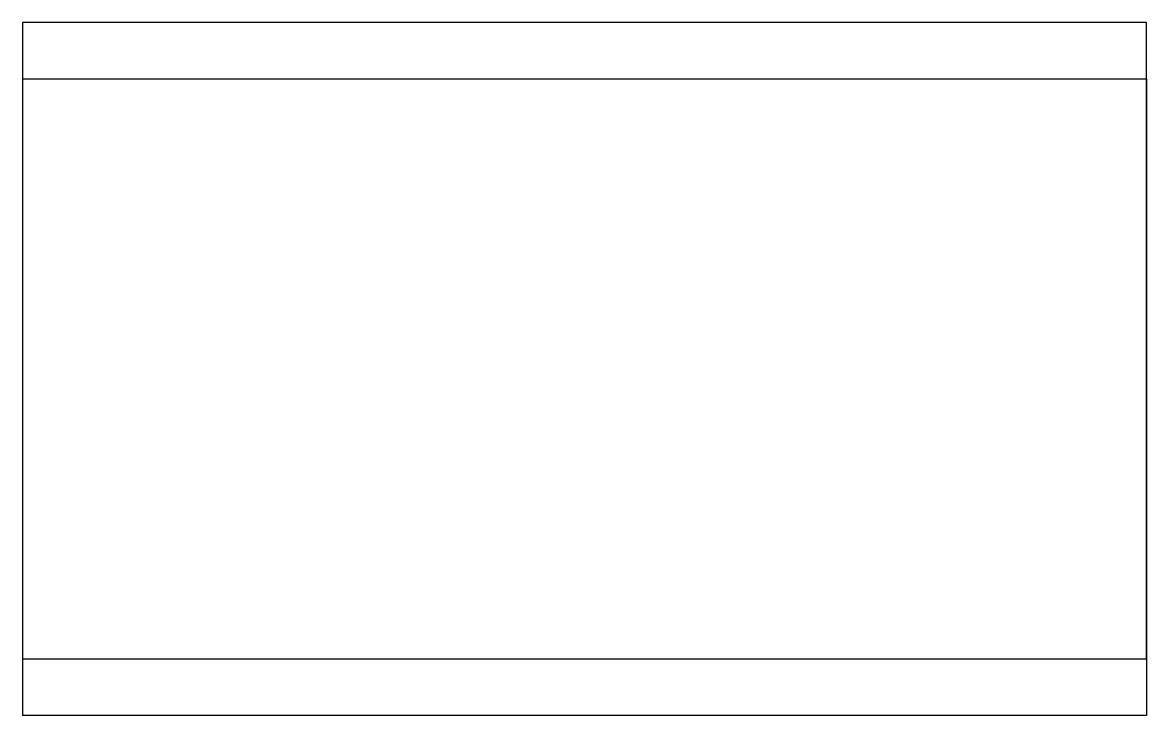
# Model space of a CAD drawing. Header units: millimetres. Extents: x -63 to 63, y -152 to -74.
import ezdxf

# ---------------------------------------------------------------- set-up
doc = ezdxf.new("R2010")
doc.units = ezdxf.units.MM
doc.layers.get('0').update_dxf_attribs({"linetype": 'CONTINUOUS'})

msp = doc.modelspace()

# ---------------------------------------------------------------- linework, layer by layer
for p, q in [((63, -73.89), (-63, -73.89)), ((-63, -73.89), (-63, -80.24)), ((63, -80.24), (63, -73.89)), ((-63, -80.24), (-63, -145.24)), ((63, -80.24), (63, -145.24)), ((-63, -145.24), (-63, -151.59)), ((63, -145.24), (63, -151.59)), ((63, -151.59), (-63, -151.59))]:
    msp.add_line(p, q)
msp.add_lwpolyline([(-63, -145.24), (63, -145.24), (63, -80.24), (-63, -80.24)], close=True)

doc.saveas('drawing.dxf')
